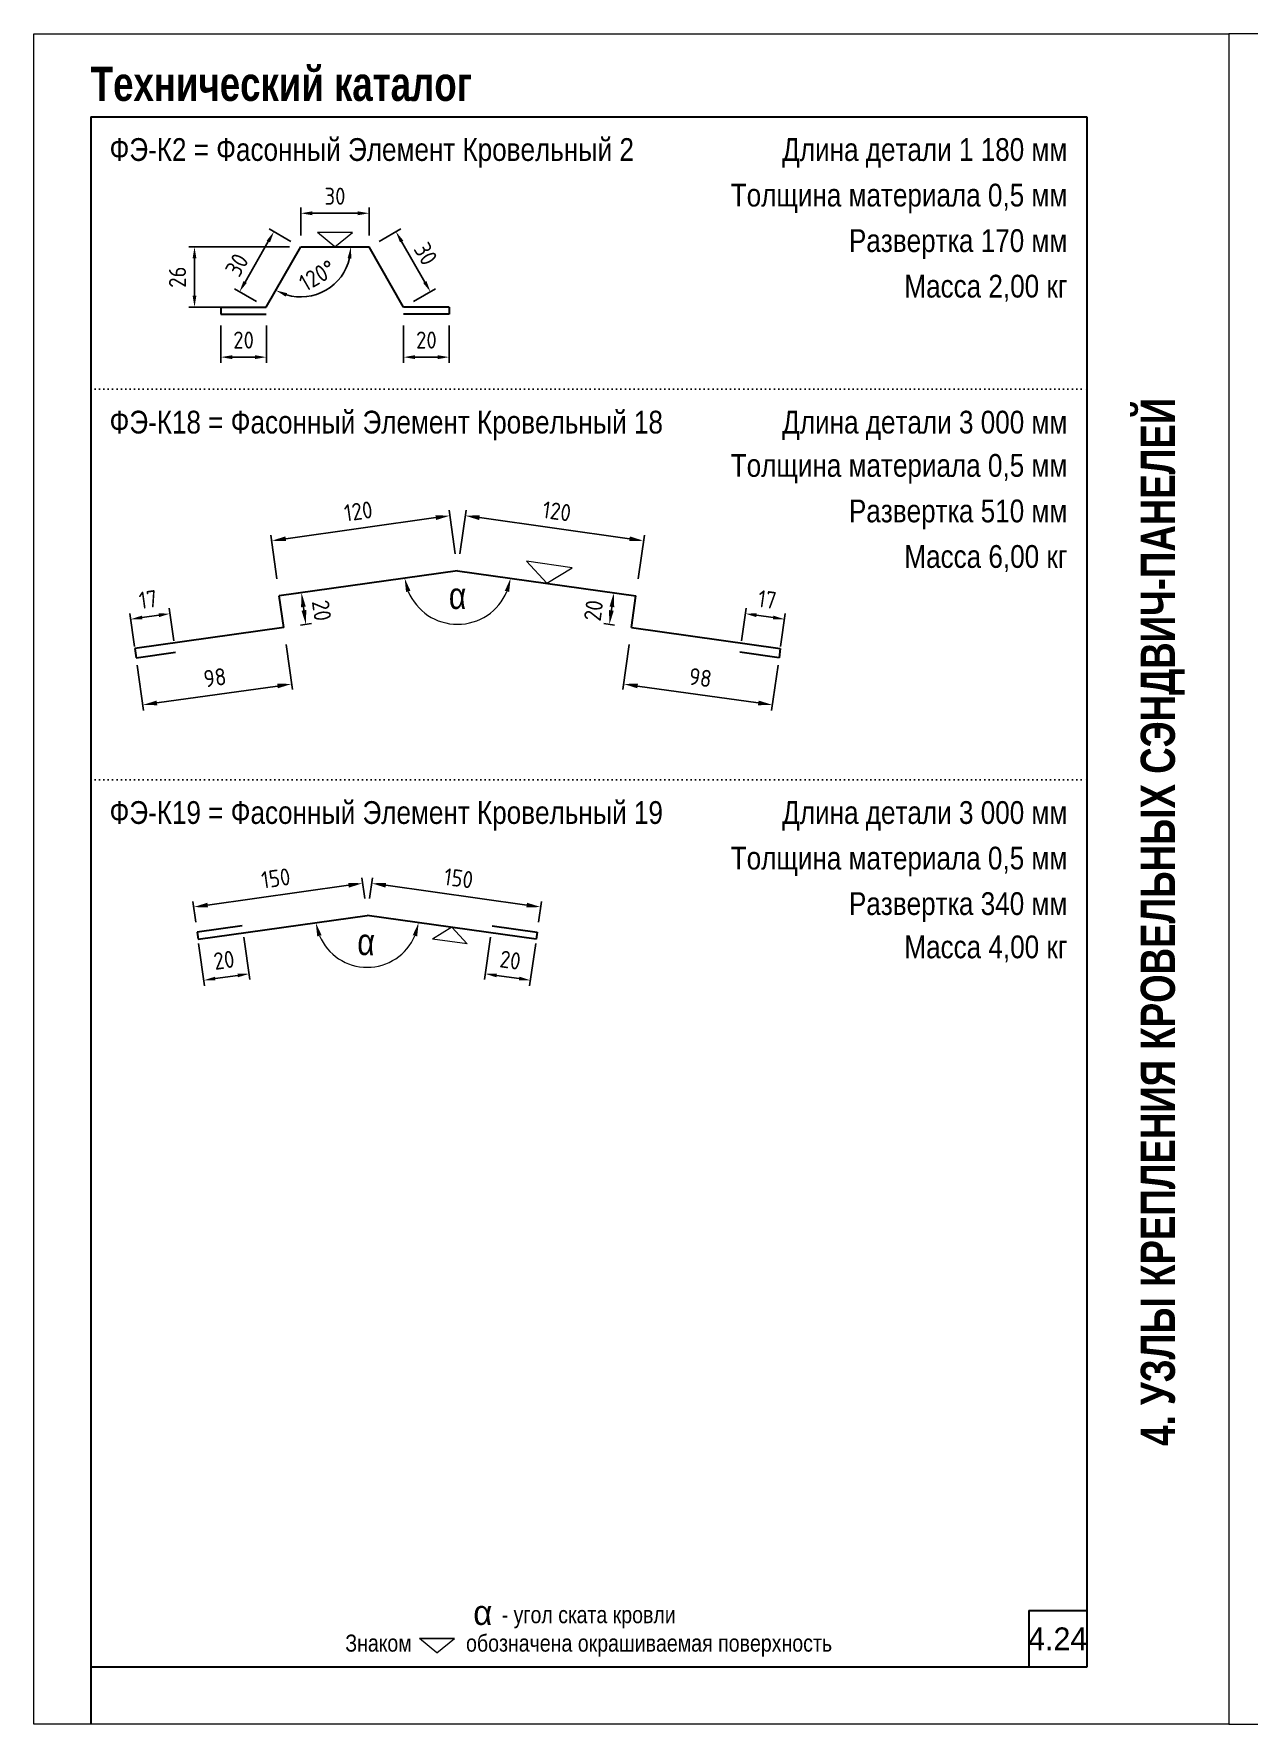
# Model space of a CAD drawing. Extents: x 5821 to 16321, y -13531 to 5774.
# Drawn here: x 8971 to 10039, y -13531 to -12046 of the extents above; entities that cross this region are included whole.
import ezdxf
from ezdxf.enums import TextEntityAlignment as Align

# ---------------------------------------------------------------- set-up
doc = ezdxf.new("R2010")
doc.units = 0
doc.header["$LTSCALE"] = 3
doc.linetypes.add('DOT2', pattern=[0.125, 0, -0.125])
doc.layers.get('0').update_dxf_attribs({"linetype": 'CONTINUOUS', "lineweight": 30})
doc.layers.get('DEFPOINTS').update_dxf_attribs({"linetype": 'CONTINUOUS'})
for name, color, linetype, lineweight in [('new_fill', 8, 'CONTINUOUS', 13), ('RAZMER', 7, 'CONTINUOUS', 9), ('Нащельники', 1, 'CONTINUOUS', 30)]:
    doc.layers.add(name, color=color, linetype=linetype, lineweight=lineweight)
doc.layers.add('Punktir', color=7, linetype='CONTINUOUS')
doc.styles.add('LOGO', font='HATTEN.TTF')
doc.styles.add('ROMANS', font='romans.shx', dxfattribs={"width": 0.85})
doc.styles.add('style1', font='ARIALN.TTF')
doc.styles.add('style2', font='impact.TTF')
doc.dimstyles.new('2.5', dxfattribs={"dimscale": 5, "dimtxt": 3, "dimasz": 2, "dimexe": 1, "dimexo": 2, "dimgap": 0, "dimtad": 0, "dimdec": 0, "dimlfac": 0.5, "dimzin": 9, "dimdsep": 46, "dimtxsty": 'ROMANS', "dimcen": -3, "dimdle": 1, "dimclrd": 256, "dimclre": 256, "dimclrt": 256, "dimadec": 0, "dimazin": 0, "dimtfac": 1, "dimtdec": 0, "dimtofl": 0, "dimtmove": 2, "dimatfit": 3, "dimfxl": 0, "dimtvp": 1, "dimtolj": 1, "dimtzin": 9, "dimarcsym": 0})
doc.dimstyles.new('5', dxfattribs={"dimscale": 5, "dimtxt": 3, "dimasz": 2.5, "dimexe": 1, "dimexo": 3, "dimgap": 0, "dimtad": 0, "dimdec": 0, "dimzin": 9, "dimdsep": 46, "dimtxsty": 'ROMANS', "dimblk2": 'OBLIQUE', "dimcen": -3, "dimdle": 1.5, "dimclrd": 256, "dimclre": 256, "dimclrt": 256, "dimadec": 0, "dimazin": 0, "dimtfac": 1, "dimtdec": 0, "dimtofl": 0, "dimtmove": 2, "dimatfit": 3, "dimfxl": 0, "dimtvp": 1, "dimtolj": 1, "dimtzin": 9, "dimarcsym": 0})
doc.dimstyles.get("Standard").update_dxf_attribs({"dimscale": 0, "dimtxt": 3, "dimasz": 3, "dimexe": 2.5, "dimexo": 2.5, "dimgap": 1.5, "dimtad": 0, "dimdec": 0, "dimzin": 9, "dimdsep": 46, "dimtxsty": 'ROMANS', "dimcen": -3, "dimdle": 1.25, "dimadec": 0, "dimazin": 0, "dimtfac": 0.75, "dimtdec": 0, "dimtofl": 0, "dimtmove": 2, "dimatfit": 3, "dimfxl": 0, "dimtvp": 1.5, "dimtolj": 1, "dimtzin": 0, "dimarcsym": 0})

# ---------------------------------------------------------------- blocks, each defined once
blk = doc.blocks.new('*D1534')
at = {"layer": 'DEFPOINTS', "color": 0, "transparency": 16777216}
for p in [(9343.4, -12518), (9343.4, -12518), (9186.8, -12540), (9500, -12540), (9321.8, -12559.7)]:
    blk.add_point(p, dxfattribs=at)
at = {"layer": 'RAZMER', "color": 0, "lineweight": 0, "transparency": 16777216}
blk.add_arc((9343.4, -12518), 47, 202.666, 337.334, dxfattribs=at)
at = {"layer": 'RAZMER', "color": 0, "transparency": 16777216}
for points in [[(9298.1, -12536.6), (9302, -12535.6), (9296.9, -12524.5)], [(9384.9, -12535.6), (9388.7, -12536.6), (9390, -12524.5)]]:
    blk.add_solid(points, dxfattribs=at)
at = {"layer": 'RAZMER', "color": 0, "transparency": 16777216, "insert": (9343.4, -12540), "char_height": 14, "attachment_point": 5, "style": 'ROMANS'}
blk.add_mtext('\\A1;{\\fGreekS|b0|i0|c204|p0;\\H1.667x;a}', dxfattribs=at)
blk = doc.blocks.new('*D1535')
at = {"layer": 'DEFPOINTS', "color": 0, "transparency": 16777216}
for p in [(9350.2, -12469.6), (9343.4, -12518), (9500, -12540)]:
    blk.add_point(p, dxfattribs=at)
at = {"layer": 'RAZMER', "lineweight": -2, "transparency": 16777216}
for p, q in [((9345.5, -12503.1), (9350.9, -12464.6)), ((9494.5, -12489.8), (9362.6, -12471.3)), ((9502.1, -12525.1), (9507.5, -12486.6))]:
    blk.add_line(p, q, dxfattribs=at)
at = {"layer": 'RAZMER', "transparency": 16777216}
for points in [[(9362.9, -12469.2), (9362.3, -12473.4), (9350.2, -12469.6)], [(9494.8, -12487.8), (9494.2, -12491.9), (9506.8, -12491.6)]]:
    blk.add_solid(points, dxfattribs=at)
at = {"layer": 'RAZMER', "transparency": 16777216, "insert": (9430.6, -12465.7), "char_height": 15, "attachment_point": 5, "rotation": 352, "style": 'ROMANS'}
blk.add_mtext('\\A1;120', dxfattribs=at)
blk = doc.blocks.new('_OBLIQUE')
at = {"color": 0, "linetype": 'ByBlock'}
blk.add_line((-0.5, -0.5), (0.5, 0.5), dxfattribs=at)
blk = doc.blocks.new('*D1536')
at = {"layer": 'DEFPOINTS', "color": 0, "transparency": 16777216}
for p in [(9596.1, -12555.6), (9591.3, -12589.5), (9625.8, -12594.4)]:
    blk.add_point(p, dxfattribs=at)
at = {"layer": 'RAZMER', "lineweight": -2, "transparency": 16777216}
for p, q in [((9592.7, -12579.6), (9596.8, -12550.7)), ((9620.6, -12559.1), (9606, -12557)), ((9627.2, -12584.5), (9631.2, -12555.5))]:
    blk.add_line(p, q, dxfattribs=at)
at = {"layer": 'RAZMER', "transparency": 16777216}
for points in [[(9606.2, -12555.4), (9605.8, -12558.7), (9596.1, -12555.6)], [(9620.9, -12557.4), (9620.4, -12560.7), (9630.5, -12560.5)]]:
    blk.add_solid(points, dxfattribs=at)
at = {"layer": 'RAZMER', "transparency": 16777216, "insert": (9615.4, -12543.2), "char_height": 15, "attachment_point": 5, "rotation": 352, "style": 'ROMANS'}
blk.add_mtext('\\A1;17', dxfattribs=at)
blk = doc.blocks.new('*D1537')
at = {"layer": 'DEFPOINTS', "color": 0, "transparency": 16777216}
for p in [(9496.2, -12567.8), (9626.9, -12586.2), (9620, -12635.8)]:
    blk.add_point(p, dxfattribs=at)
at = {"layer": 'RAZMER', "lineweight": -2, "transparency": 16777216}
for p, q in [((9494.1, -12582.6), (9488.6, -12622.4)), ((9624.9, -12601), (9619.3, -12640.8)), ((9501.6, -12619.2), (9607.6, -12634.1))]:
    blk.add_line(p, q, dxfattribs=at)
at = {"layer": 'RAZMER', "transparency": 16777216}
for points in [[(9501.9, -12617.1), (9501.3, -12621.2), (9489.2, -12617.4)], [(9607.9, -12632), (9607.3, -12636.1), (9620, -12635.8)]]:
    blk.add_solid(points, dxfattribs=at)
at = {"layer": 'RAZMER', "transparency": 16777216, "insert": (9556.7, -12611.8), "char_height": 15, "attachment_point": 5, "rotation": 352, "style": 'ROMANS'}
blk.add_mtext('\\A1;98', dxfattribs=at)
blk = doc.blocks.new('*D1538')
at = {"layer": 'DEFPOINTS', "color": 0, "transparency": 16777216}
for p in [(9500, -12540), (9476.8, -12565.1), (9496.2, -12567.8)]:
    blk.add_point(p, dxfattribs=at)
at = {"layer": 'RAZMER', "lineweight": -2, "transparency": 16777216}
for p, q in [((9485.2, -12538), (9475.7, -12536.7)), ((9478.9, -12549.7), (9478.5, -12552.7)), ((9481.4, -12565.7), (9471.9, -12564.4))]:
    blk.add_line(p, q, dxfattribs=at)
at = {"layer": 'RAZMER', "transparency": 16777216}
for points in [[(9476.9, -12549.4), (9481, -12550), (9480.6, -12537.3)], [(9476.4, -12552.5), (9480.6, -12553), (9476.8, -12565.1)]]:
    blk.add_solid(points, dxfattribs=at)
at = {"layer": 'RAZMER', "transparency": 16777216, "insert": (9462.8, -12552.9), "char_height": 15, "attachment_point": 5, "rotation": 82.1942, "style": 'ROMANS'}
blk.add_mtext('\\A1;{\\Fromans.shx|c204;20}', dxfattribs=at)
blk = doc.blocks.new('*D1539')
at = {"layer": 'DEFPOINTS', "color": 0, "transparency": 16777216}
for p in [(9336.6, -12469.6), (9343.4, -12518), (9186.8, -12540)]:
    blk.add_point(p, dxfattribs=at)
at = {"layer": 'RAZMER', "lineweight": -2, "transparency": 16777216}
for p, q in [((9192.4, -12489.8), (9324.2, -12471.3)), ((9341.3, -12503.1), (9335.9, -12464.6)), ((9184.7, -12525.1), (9179.3, -12486.6))]:
    blk.add_line(p, q, dxfattribs=at)
at = {"layer": 'RAZMER', "transparency": 16777216}
for points in [[(9323.9, -12469.2), (9324.5, -12473.4), (9336.6, -12469.6)], [(9192.1, -12487.8), (9192.7, -12491.9), (9180, -12491.6)]]:
    blk.add_solid(points, dxfattribs=at)
at = {"layer": 'RAZMER', "transparency": 16777216, "insert": (9256.2, -12465.7), "char_height": 15, "attachment_point": 5, "rotation": 8, "style": 'ROMANS'}
blk.add_mtext('\\A1;120', dxfattribs=at)
blk = doc.blocks.new('*D1540')
at = {"layer": 'DEFPOINTS', "color": 0, "transparency": 16777216}
for p in [(9090.8, -12555.6), (9095.6, -12589.5), (9061.1, -12594.4)]:
    blk.add_point(p, dxfattribs=at)
at = {"layer": 'RAZMER', "lineweight": -2, "transparency": 16777216}
for p, q in [((9059.7, -12584.5), (9055.6, -12555.5)), ((9066.2, -12559.1), (9080.9, -12557)), ((9094.2, -12579.6), (9090.1, -12550.7))]:
    blk.add_line(p, q, dxfattribs=at)
at = {"layer": 'RAZMER', "transparency": 16777216}
for points in [[(9066, -12557.4), (9066.5, -12560.7), (9056.3, -12560.5)], [(9080.7, -12555.4), (9081.1, -12558.7), (9090.8, -12555.6)]]:
    blk.add_solid(points, dxfattribs=at)
at = {"layer": 'RAZMER', "transparency": 16777216, "insert": (9071.5, -12543.2), "char_height": 15, "attachment_point": 5, "rotation": 8, "style": 'ROMANS'}
blk.add_mtext('\\A1;17', dxfattribs=at)
blk = doc.blocks.new('*D1541')
at = {"layer": 'DEFPOINTS', "color": 0, "transparency": 16777216}
for p in [(9190.7, -12567.8), (9059.9, -12586.1), (9066.9, -12635.8)]:
    blk.add_point(p, dxfattribs=at)
at = {"layer": 'RAZMER', "lineweight": -2, "transparency": 16777216}
for p, q in [((9192.7, -12582.6), (9198.3, -12622.4)), ((9062, -12601), (9067.6, -12640.8)), ((9185.3, -12619.2), (9079.3, -12634.1))]:
    blk.add_line(p, q, dxfattribs=at)
at = {"layer": 'RAZMER', "transparency": 16777216}
for points in [[(9185, -12617.1), (9185.5, -12621.2), (9197.6, -12617.4)], [(9079, -12632), (9079.6, -12636.1), (9066.9, -12635.8)]]:
    blk.add_solid(points, dxfattribs=at)
at = {"layer": 'RAZMER', "transparency": 16777216, "insert": (9130.2, -12611.8), "char_height": 15, "attachment_point": 5, "rotation": 8, "style": 'ROMANS'}
blk.add_mtext('\\A1;98', dxfattribs=at)
blk = doc.blocks.new('*D1542')
at = {"layer": 'DEFPOINTS', "color": 0, "transparency": 16777216}
for p in [(9186.8, -12540), (9190.7, -12567.8), (9210.1, -12565.1)]:
    blk.add_point(p, dxfattribs=at)
at = {"layer": 'RAZMER', "lineweight": -2, "transparency": 16777216}
for p, q in [((9201.6, -12537.9), (9211.2, -12536.6)), ((9208, -12549.7), (9208.4, -12552.7)), ((9205.5, -12565.7), (9215.1, -12564.4))]:
    blk.add_line(p, q, dxfattribs=at)
at = {"layer": 'RAZMER', "transparency": 16777216}
for points in [[(9210, -12549.4), (9205.9, -12550), (9206.3, -12537.3)], [(9210.5, -12552.4), (9206.3, -12553), (9210.1, -12565.1)]]:
    blk.add_solid(points, dxfattribs=at)
at = {"layer": 'RAZMER', "transparency": 16777216, "insert": (9224, -12552.9), "char_height": 15, "attachment_point": 5, "rotation": 277.9223, "style": 'ROMANS'}
blk.add_mtext('\\A1;{\\Fromans.shx|c204;20}', dxfattribs=at)
blk = doc.blocks.new('*D1543')
at = {"layer": 'DEFPOINTS', "color": 0, "transparency": 16777216}
for p in [(9264, -12820.7), (9264, -12820.7), (9145.3, -12837.4), (9382.6, -12837.4), (9284.9, -12861.3)]:
    blk.add_point(p, dxfattribs=at)
at = {"layer": 'RAZMER', "color": 0, "lineweight": 0, "transparency": 16777216}
blk.add_arc((9264, -12820.7), 45.6, 203.1121, 336.8879, dxfattribs=at)
at = {"layer": 'RAZMER', "color": 0, "transparency": 16777216}
for points in [[(9220.1, -12839.2), (9223.9, -12838.1), (9218.8, -12827.1)], [(9304, -12838.1), (9307.9, -12839.2), (9309.2, -12827.1)]]:
    blk.add_solid(points, dxfattribs=at)
at = {"layer": 'RAZMER', "color": 0, "transparency": 16777216, "insert": (9263.1, -12844.1), "char_height": 14, "attachment_point": 5, "rotation": 357.9534, "style": 'ROMANS'}
blk.add_mtext('\\A1;{\\fGreekS|b0|i0|c204|p0;\\H1.667x;a}', dxfattribs=at)
blk = doc.blocks.new('*D1544')
at = {"layer": 'DEFPOINTS', "color": 0, "transparency": 16777216}
for p in [(9373.8, -12829.8), (9413.4, -12835.4), (9407.4, -12877.7)]:
    blk.add_point(p, dxfattribs=at)
at = {"layer": 'RAZMER', "lineweight": -2, "transparency": 16777216}
for p, q in [((9372.4, -12839.7), (9367.1, -12877.1)), ((9412, -12845.3), (9406.7, -12882.6)), ((9377.7, -12873.5), (9397.5, -12876.3))]:
    blk.add_line(p, q, dxfattribs=at)
at = {"layer": 'RAZMER', "transparency": 16777216}
for points in [[(9378, -12871.8), (9377.5, -12875.1), (9367.8, -12872.1)], [(9397.8, -12874.6), (9397.3, -12877.9), (9407.4, -12877.7)]]:
    blk.add_solid(points, dxfattribs=at)
at = {"layer": 'RAZMER', "transparency": 16777216, "insert": (9389.7, -12860), "char_height": 15, "attachment_point": 5, "rotation": 352, "style": 'ROMANS'}
blk.add_mtext('\\A1;20', dxfattribs=at)
blk = doc.blocks.new('*D1545')
at = {"layer": 'DEFPOINTS', "color": 0, "transparency": 16777216}
for p in [(9267.9, -12792.5), (9264, -12820.7), (9412.5, -12841.6)]:
    blk.add_point(p, dxfattribs=at)
at = {"layer": 'RAZMER', "lineweight": -2, "transparency": 16777216}
for p, q in [((9266.1, -12805.9), (9268.6, -12787.6)), ((9404.1, -12811.7), (9280.3, -12794.3)), ((9414.6, -12826.7), (9417.2, -12808.4))]:
    blk.add_line(p, q, dxfattribs=at)
at = {"layer": 'RAZMER', "transparency": 16777216}
for points in [[(9280.6, -12792.2), (9280, -12796.3), (9267.9, -12792.5)], [(9404.4, -12809.6), (9403.8, -12813.7), (9416.5, -12813.4)]]:
    blk.add_solid(points, dxfattribs=at)
at = {"layer": 'RAZMER', "transparency": 16777216, "insert": (9344.3, -12788.1), "char_height": 15, "attachment_point": 5, "rotation": 352, "style": 'ROMANS'}
blk.add_mtext('\\A1;150', dxfattribs=at)
blk = doc.blocks.new('*D1546')
at = {"layer": 'DEFPOINTS', "color": 0, "transparency": 16777216}
for p in [(9260, -12792.5), (9264, -12820.7), (9115.4, -12841.6)]:
    blk.add_point(p, dxfattribs=at)
at = {"layer": 'RAZMER', "lineweight": -2, "transparency": 16777216}
for p, q in [((9123.8, -12811.7), (9247.6, -12794.3)), ((9261.9, -12805.9), (9259.3, -12787.6)), ((9113.3, -12826.7), (9110.8, -12808.4))]:
    blk.add_line(p, q, dxfattribs=at)
at = {"layer": 'RAZMER', "transparency": 16777216}
for points in [[(9247.3, -12792.2), (9247.9, -12796.3), (9260, -12792.5)], [(9123.6, -12809.6), (9124.1, -12813.7), (9111.5, -12813.4)]]:
    blk.add_solid(points, dxfattribs=at)
at = {"layer": 'RAZMER', "transparency": 16777216, "insert": (9183.7, -12788.1), "char_height": 15, "attachment_point": 5, "rotation": 8, "style": 'ROMANS'}
blk.add_mtext('\\A1;150', dxfattribs=at)
blk = doc.blocks.new('*D1547')
at = {"layer": 'DEFPOINTS', "color": 0, "transparency": 16777216}
for p in [(9154.2, -12829.8), (9114.6, -12835.4), (9120.5, -12877.7)]:
    blk.add_point(p, dxfattribs=at)
at = {"layer": 'RAZMER', "lineweight": -2, "transparency": 16777216}
for p, q in [((9155.6, -12839.7), (9160.8, -12877.1)), ((9115.9, -12845.3), (9121.2, -12882.6)), ((9150.2, -12873.5), (9130.4, -12876.3))]:
    blk.add_line(p, q, dxfattribs=at)
at = {"layer": 'RAZMER', "transparency": 16777216}
for points in [[(9130.2, -12874.6), (9130.6, -12877.9), (9120.5, -12877.7)], [(9150, -12871.8), (9150.4, -12875.1), (9160.1, -12872.1)]]:
    blk.add_solid(points, dxfattribs=at)
at = {"layer": 'RAZMER', "transparency": 16777216, "insert": (9138.2, -12860), "char_height": 15, "attachment_point": 5, "rotation": 8, "style": 'ROMANS'}
blk.add_mtext('\\A1;20', dxfattribs=at)
blk = doc.blocks.new('*D1548')
at = {"layer": 'DEFPOINTS', "color": 0, "transparency": 16777216}
for p in [(9135.4, -12292.4), (9175.4, -12292.4), (9175.4, -12330.3)]:
    blk.add_point(p, dxfattribs=at)
at = {"layer": 'RAZMER', "lineweight": -2, "transparency": 16777216}
for p, q in [((9135.4, -12302.4), (9135.4, -12335.3)), ((9175.4, -12302.4), (9175.4, -12335.3)), ((9145.4, -12330.3), (9165.4, -12330.3))]:
    blk.add_line(p, q, dxfattribs=at)
at = {"layer": 'RAZMER', "transparency": 16777216}
for points in [[(9145.4, -12328.6), (9145.4, -12332), (9135.4, -12330.3)], [(9165.4, -12328.6), (9165.4, -12332), (9175.4, -12330.3)]]:
    blk.add_solid(points, dxfattribs=at)
at = {"layer": 'RAZMER', "transparency": 16777216, "insert": (9155.4, -12315.3), "char_height": 15, "attachment_point": 5, "style": 'ROMANS'}
blk.add_mtext('\\A1;20', dxfattribs=at)
blk = doc.blocks.new('*D1549')
at = {"layer": 'DEFPOINTS', "color": 0, "transparency": 16777216}
for p in [(9205.7, -12233.5), (9151.8, -12272.9), (9175.4, -12286.4)]:
    blk.add_point(p, dxfattribs=at)
at = {"layer": 'RAZMER', "lineweight": -2, "transparency": 16777216}
for p, q in [((9197, -12228.6), (9177.8, -12217.5)), ((9177.1, -12228.7), (9156.8, -12264.3)), ((9166.7, -12281.5), (9147.5, -12270.4))]:
    blk.add_line(p, q, dxfattribs=at)
at = {"layer": 'RAZMER', "transparency": 16777216}
for points in [[(9175.7, -12227.9), (9178.6, -12229.5), (9182.1, -12220)], [(9155.3, -12263.4), (9158.2, -12265.1), (9151.8, -12272.9)]]:
    blk.add_solid(points, dxfattribs=at)
at = {"layer": 'RAZMER', "transparency": 16777216, "insert": (9149.5, -12249.3), "char_height": 15, "attachment_point": 5, "rotation": 60.1883, "style": 'ROMANS'}
blk.add_mtext('\\A1;30', dxfattribs=at)
blk = doc.blocks.new('*D1550')
at = {"layer": 'DEFPOINTS', "color": 0, "transparency": 16777216}
for p in [(9265.7, -12203.9), (9205.7, -12233.5), (9265.7, -12233.5)]:
    blk.add_point(p, dxfattribs=at)
at = {"layer": 'RAZMER', "lineweight": -2, "transparency": 16777216}
for p, q in [((9205.7, -12223.5), (9205.7, -12198.9)), ((9215.7, -12203.9), (9255.7, -12203.9)), ((9265.7, -12223.5), (9265.7, -12198.9))]:
    blk.add_line(p, q, dxfattribs=at)
at = {"layer": 'RAZMER', "transparency": 16777216}
for points in [[(9215.7, -12202.2), (9215.7, -12205.6), (9205.7, -12203.9)], [(9255.7, -12202.2), (9255.7, -12205.6), (9265.7, -12203.9)]]:
    blk.add_solid(points, dxfattribs=at)
at = {"layer": 'RAZMER', "transparency": 16777216, "insert": (9235.7, -12188.9), "char_height": 15, "attachment_point": 5, "style": 'ROMANS'}
blk.add_mtext('\\A1;30', dxfattribs=at)
blk = doc.blocks.new('*D1551')
at = {"layer": 'DEFPOINTS', "color": 0, "transparency": 16777216}
for p in [(9205.7, -12233.5), (9112.3, -12286.4), (9175.4, -12286.4)]:
    blk.add_point(p, dxfattribs=at)
at = {"layer": 'RAZMER', "lineweight": -2, "transparency": 16777216}
for p, q in [((9195.7, -12233.5), (9107.3, -12233.5)), ((9112.3, -12243.5), (9112.3, -12276.4)), ((9165.4, -12286.4), (9107.3, -12286.4))]:
    blk.add_line(p, q, dxfattribs=at)
at = {"layer": 'RAZMER', "transparency": 16777216}
for points in [[(9110.6, -12243.5), (9113.9, -12243.5), (9112.3, -12233.5)], [(9110.6, -12276.4), (9113.9, -12276.4), (9112.3, -12286.4)]]:
    blk.add_solid(points, dxfattribs=at)
at = {"layer": 'RAZMER', "transparency": 16777216, "insert": (9097.3, -12260), "char_height": 15, "attachment_point": 5, "rotation": 90, "style": 'ROMANS'}
blk.add_mtext('\\A1;26', dxfattribs=at)
blk = doc.blocks.new('*D1552')
at = {"layer": 'DEFPOINTS', "color": 0, "transparency": 16777216}
for p in [(9205.7, -12233.5), (9205.7, -12233.5), (9259.7, -12233.5), (9213.4, -12276.8), (9175.4, -12286.4)]:
    blk.add_point(p, dxfattribs=at)
at = {"layer": 'RAZMER', "lineweight": -2, "transparency": 16777216}
blk.add_arc((9205.7, -12233.5), 43.9, 253.2534, 346.9349, dxfattribs=at)
at = {"layer": 'RAZMER', "transparency": 16777216}
for points in [[(9246.8, -12243.3), (9250.1, -12243.7), (9249.6, -12233.5)], [(9192.4, -12277.1), (9193.7, -12274.1), (9183.8, -12271.7)]]:
    blk.add_solid(points, dxfattribs=at)
at = {"layer": 'RAZMER', "transparency": 16777216, "insert": (9220.2, -12258.6), "char_height": 15, "attachment_point": 5, "rotation": 30.0942, "style": 'ROMANS'}
blk.add_mtext('\\A1;120°', dxfattribs=at)
blk = doc.blocks.new('*D1553')
at = {"layer": 'DEFPOINTS', "color": 0, "transparency": 16777216}
for p in [(9265.7, -12233.5), (9319.6, -12272.9), (9296, -12286.4)]:
    blk.add_point(p, dxfattribs=at)
at = {"layer": 'RAZMER', "lineweight": -2, "transparency": 16777216}
for p, q in [((9274.4, -12228.6), (9293.6, -12217.5)), ((9294.2, -12228.7), (9314.6, -12264.3)), ((9304.7, -12281.5), (9323.9, -12270.4))]:
    blk.add_line(p, q, dxfattribs=at)
at = {"layer": 'RAZMER', "transparency": 16777216}
for points in [[(9295.7, -12227.9), (9292.8, -12229.5), (9289.2, -12220)], [(9316, -12263.4), (9313.1, -12265.1), (9319.6, -12272.9)]]:
    blk.add_solid(points, dxfattribs=at)
at = {"layer": 'RAZMER', "transparency": 16777216, "insert": (9315.4, -12239.5), "char_height": 15, "attachment_point": 5, "rotation": 299.8117, "style": 'ROMANS'}
blk.add_mtext('\\A1;30', dxfattribs=at)
blk = doc.blocks.new('*D1554')
at = {"layer": 'DEFPOINTS', "color": 0, "transparency": 16777216}
for p in [(9296, -12292.4), (9336, -12292.4), (9296, -12330.3)]:
    blk.add_point(p, dxfattribs=at)
at = {"layer": 'RAZMER', "lineweight": -2, "transparency": 16777216}
for p, q in [((9296, -12302.4), (9296, -12335.3)), ((9336, -12302.4), (9336, -12335.3)), ((9326, -12330.3), (9306, -12330.3))]:
    blk.add_line(p, q, dxfattribs=at)
at = {"layer": 'RAZMER', "transparency": 16777216}
for points in [[(9306, -12328.6), (9306, -12332), (9296, -12330.3)], [(9326, -12328.6), (9326, -12332), (9336, -12330.3)]]:
    blk.add_solid(points, dxfattribs=at)
at = {"layer": 'RAZMER', "transparency": 16777216, "insert": (9316, -12315.3), "char_height": 15, "attachment_point": 5, "style": 'ROMANS'}
blk.add_mtext('\\A1;20', dxfattribs=at)

msp = doc.modelspace()

# ---------------------------------------------------------------- linework, layer by layer
at = {"color": 1}
for p, q in [((9021.09, -12119.09), (9896.09, -12119.09)), ((9021.09, -12119.09), (9021.09, -13531.24)), ((9896.09, -12119.09), (9896.09, -13481.24)), ((9845.18, -13431.24), (9896.09, -13431.24)), ((9845.18, -13431.24), (9845.18, -13481.24)), ((9896.09, -13481.24), (9021.09, -13481.24))]:
    msp.add_line(p, q, dxfattribs=at)
at = {"layer": 'Punktir', "linetype": 'DOT2', "ltscale": 10}
for p, q in [((9021.09, -12358.57), (9896.09, -12358.57)), ((9021.09, -12701.53), (9896.09, -12701.53))]:
    msp.add_line(p, q, dxfattribs=at)
at = {"layer": 'RAZMER'}
for p, q in [((9251.07, -12220.87), (9220.28, -12220.87)), ((9235.67, -12233.53), (9220.28, -12220.87)), ((9235.67, -12233.53), (9251.07, -12220.87)), ((9444.17, -12515.27), (9403.93, -12509.62)), ((9421.72, -12528.99), (9403.93, -12509.62)), ((9421.72, -12528.99), (9444.17, -12515.27)), ((9338.25, -12831.16), (9321.24, -12841.55)), ((9351.73, -12845.84), (9321.24, -12841.55)), ((9338.25, -12831.16), (9351.73, -12845.84)), ((9325.29, -13468.69), (9309.89, -13456.03)), ((9340.68, -13456.03), (9309.89, -13456.03)), ((9325.29, -13468.69), (9309.89, -13456.03)), ((9309.89, -13456.03), (9340.68, -13456.03)), ((9325.29, -13468.69), (9340.68, -13456.03)), ((9325.29, -13468.69), (9340.68, -13456.03))]:
    msp.add_line(p, q, dxfattribs=at)
for points in [[(8971.09, -12046.24), (10021.09, -12046.24), (10021.09, -13531.24), (8971.09, -13531.24)], [(11071.09, -12046.24), (10021.09, -12046.24), (10021.09, -13531.24), (11071.09, -13531.24)]]:
    msp.add_lwpolyline(points, close=True, dxfattribs=at)
at = {"layer": 'Нащельники'}
for p, q in [((9175.36, -12286.43), (9205.67, -12233.53)), ((9205.67, -12233.53), (9265.67, -12233.53)), ((9295.99, -12286.43), (9265.67, -12233.53)), ((9135.36, -12286.43), (9135.36, -12292.43)), ((9135.36, -12286.43), (9175.36, -12286.43)), ((9135.36, -12292.43), (9175.36, -12292.43)), ((9335.99, -12286.43), (9295.99, -12286.43)), ((9335.99, -12292.43), (9295.99, -12292.43)), ((9335.99, -12286.43), (9335.99, -12292.43)), ((9343.41, -12517.99), (9186.79, -12540)), ((9343.41, -12517.99), (9500.03, -12540)), ((9190.65, -12567.77), (9186.79, -12540)), ((9496.23, -12567.78), (9500.03, -12540)), ((9190.65, -12567.77), (9059.94, -12586.14)), ((9496.23, -12567.78), (9626.94, -12586.15)), ((9059.94, -12586.14), (9061.1, -12594.38)), ((9061.1, -12594.38), (9095.56, -12589.53)), ((9625.78, -12594.39), (9591.32, -12589.54)), ((9626.94, -12586.15), (9625.78, -12594.39)), ((9154.17, -12829.79), (9114.56, -12835.36)), ((9115.44, -12841.6), (9263.98, -12820.72)), ((9412.52, -12841.6), (9263.98, -12820.72)), ((9373.78, -12829.79), (9413.39, -12835.36)), ((9114.56, -12835.36), (9115.44, -12841.6)), ((9413.39, -12835.36), (9412.52, -12841.6))]:
    msp.add_line(p, q, dxfattribs=at)

# ---------------------------------------------------------------- texts
at = {"style": 'style1'}
for s, p in [('ФЭ-К2 = Фасонный Элемент Кровельный 2', (9037.63, -12157.91)), ('ФЭ-К18 = Фасонный Элемент Кровельный 18', (9037.63, -12397.39)), ('ФЭ-К19 = Фасонный Элемент Кровельный 19', (9037.63, -12740.35))]:
    msp.add_text(s, height=20, dxfattribs=at).set_placement(p)
for s, p in [('Длина детали 1 180 мм', (9879.09, -12157.91)), ('Толщина материала 0,5 мм', (9879.09, -12197.95)), ('Развертка 170 мм', (9879.09, -12237.93)), ('Масса 2,00 кг', (9879.09, -12277.93)), ('Длина детали 3 000 мм', (9879.09, -12397.39)), ('Толщина материала 0,5 мм', (9879.09, -12435.4)), ('Развертка 510 мм', (9879.09, -12475.41)), ('Масса 6,00 кг', (9879.09, -12515.41)), ('Длина детали 3 000 мм', (9879.09, -12740.35)), ('Толщина материала 0,5 мм', (9879.09, -12780.39)), ('Развертка 340 мм', (9879.09, -12820.37)), ('Масса 4,00 кг', (9879.09, -12858.37))]:
    msp.add_text(s, height=20, dxfattribs=at).set_placement(p, align=Align.RIGHT)
for s, p in [('- угол ската кровли', (9458.59, -13442.5)), ('Знаком          обозначена окрашиваемая поверхность', (9458.59, -13467.5))]:
    msp.add_text(s, height=15, dxfattribs=at).set_placement(p, align=Align.CENTER)
at = {"insert": (9365.56, -13433.39), "char_height": 13, "attachment_point": 5, "style": 'style1'}
msp.add_mtext('\\A1;{\\fGreekS|b0|i0|c204|p0;\\H1.667x;a}', dxfattribs=at)
at = {"layer": 'new_fill', "style": 'style2'}
msp.add_text('Технический каталог', height=30, dxfattribs=at).set_placement((9021.1, -12105.19))
msp.add_text('4. УЗЛЫ КРЕПЛЕНИЯ КРОВЕЛЬНЫХ СЭНДВИЧ-ПАНЕЛЕЙ', height=30, rotation=90, dxfattribs=at).set_placement((9958.59, -12826.36), align=Align.MIDDLE_CENTER)
at = {"layer": 'new_fill', "style": 'LOGO'}
msp.add_text('4.24', height=20, dxfattribs=at).set_placement((9870.64, -13456.24), align=Align.MIDDLE_CENTER)

# ---------------------------------------------------------------- dimensions: what is measured, and where the dimension line sits
at = {"layer": 'RAZMER'}
for base, p1, p2, picture, middle in [((9265.67, -12203.89), (9205.67, -12233.53), (9265.67, -12233.53), '*D1550', (9235.67, -12188.89)), ((9175.36, -12330.32), (9135.36, -12292.43), (9175.36, -12292.43), '*D1548', (9155.36, -12315.32))]:
    dim = msp.add_linear_dim(base=base, p1=p1, p2=p2, dimstyle='2.5', dxfattribs=at)
    dim.commit()
    dim.dimension.update_dxf_attribs({"geometry": picture, "text_midpoint": middle})
for base, p1, p2, angle, picture, middle in [((9151.79, -12272.93), (9205.67, -12233.53), (9175.36, -12286.43), 240.1883, '*D1549', (9149.55, -12249.32)), ((9319.56, -12272.93), (9265.67, -12233.53), (9295.99, -12286.43), 299.8117, '*D1553', (9315.44, -12239.45))]:
    dim = msp.add_linear_dim(base=base, p1=p1, p2=p2, angle=angle, dimstyle='2.5', dxfattribs=at)
    dim.commit()
    dim.dimension.update_dxf_attribs({"geometry": picture, "text_midpoint": middle, "dimtype": 161})
dim = msp.add_linear_dim(base=(9112.28, -12286.43), p1=(9205.67, -12233.53), p2=(9175.36, -12286.43), angle=90, dimstyle='2.5', dxfattribs=at)
dim.commit()
dim.dimension.update_dxf_attribs({"geometry": '*D1551', "text_midpoint": (9097.28, -12259.98)})
dim = msp.add_angular_dim_2l(base=(9213.4, -12276.79), line1=((9175.36, -12286.43), (9205.67, -12233.53)), line2=((9205.67, -12233.53), (9259.67, -12233.53)), dimstyle='2.5', dxfattribs=at)
dim.commit()
dim.dimension.update_dxf_attribs({"geometry": '*D1552', "text_midpoint": (9220.19, -12258.58)})
dim = msp.add_linear_dim(base=(9295.99, -12330.32), p1=(9335.99, -12292.43), p2=(9295.99, -12292.43), angle=180, dimstyle='2.5', override={"dimlfac": 0.5, "dimtxsty": 'ROMANS', "dimsah": 1, "dimtolj": 1}, dxfattribs=at)
dim.commit()
dim.dimension.update_dxf_attribs({"geometry": '*D1554', "text_midpoint": (9315.99, -12315.32)})
for p1, p2, distance, text, picture, middle in [((9186.79, -12540), (9343.41, -12517.99), 48.91, '120', '*D1539', (9256.21, -12465.71)), ((9500.03, -12540), (9343.41, -12517.99), -48.91, '120', '*D1535', (9430.62, -12465.71)), ((9190.65, -12567.77), (9059.94, -12586.14), 50.15, '98', '*D1541', (9130.19, -12611.77)), ((9496.23, -12567.78), (9626.94, -12586.15), -50.15, '98', '*D1537', (9556.69, -12611.77))]:
    dim = msp.add_aligned_dim(p1=p1, p2=p2, distance=distance, text=text, dimstyle='5', dxfattribs=at)
    dim.commit()
    dim.dimension.update_dxf_attribs({"geometry": picture, "text_midpoint": middle})
for base, line1, line2, picture, middle in [((9321.83, -12559.75), ((9343.41, -12517.99), (9186.79, -12540)), ((9343.41, -12517.99), (9500.03, -12540)), '*D1534', (9343.41, -12539.99)), ((9284.93, -12861.26), ((9263.98, -12820.72), (9145.32, -12837.4)), ((9263.98, -12820.72), (9382.63, -12837.4)), '*D1543', (9263.14, -12844.1))]:
    dim = msp.add_angular_dim_2l(base=base, line1=line1, line2=line2, text='{\\fGreekS|b0|i0|c204|p0;\\H1.667x;a}', dimstyle='Standard', override={"dimscale": 1, "dimtxt": 14, "dimasz": 12, "dimlwd": 0}, dxfattribs=at)
    dim.commit()
    dim.dimension.update_dxf_attribs({"geometry": picture, "text_midpoint": middle, "dimtype": 162})
for p1, p2, distance, dimstyle, picture, middle in [((9061.1, -12594.38), (9095.56, -12589.53), 34.23, '2.5', '*D1540', (9071.48, -12543.21)), ((9625.78, -12594.39), (9591.32, -12589.54), -34.23, '2.5', '*D1536', (9615.4, -12543.21)), ((9115.44, -12841.6), (9263.98, -12820.72), 28.48, '5', '*D1546', (9183.65, -12788.1)), ((9412.52, -12841.6), (9263.98, -12820.72), -28.48, '5', '*D1545', (9344.3, -12788.1)), ((9154.17, -12829.79), (9114.56, -12835.36), 42.73, '2.5', '*D1547', (9138.22, -12860.04)), ((9373.78, -12829.79), (9413.39, -12835.36), -42.73, '2.5', '*D1544', (9389.73, -12860.04))]:
    dim = msp.add_aligned_dim(p1=p1, p2=p2, distance=distance, dimstyle=dimstyle, dxfattribs=at)
    dim.commit()
    dim.dimension.update_dxf_attribs({"geometry": picture, "text_midpoint": middle})
for base, p1, p2, angle, picture, middle in [((9210.13, -12565.06), (9186.79, -12540), (9190.65, -12567.77), 277.92232, '*D1542', (9224.02, -12552.91)), ((9476.8, -12565.12), (9500.03, -12540), (9496.23, -12567.78), 262.19421, '*D1538', (9462.8, -12552.91))]:
    dim = msp.add_linear_dim(base=base, p1=p1, p2=p2, angle=angle, text='{\\Fromans.shx|c204;20}', dimstyle='5', dxfattribs=at)
    dim.commit()
    dim.dimension.update_dxf_attribs({"geometry": picture, "text_midpoint": middle, "dimtype": 161})

doc.saveas('drawing.dxf')
